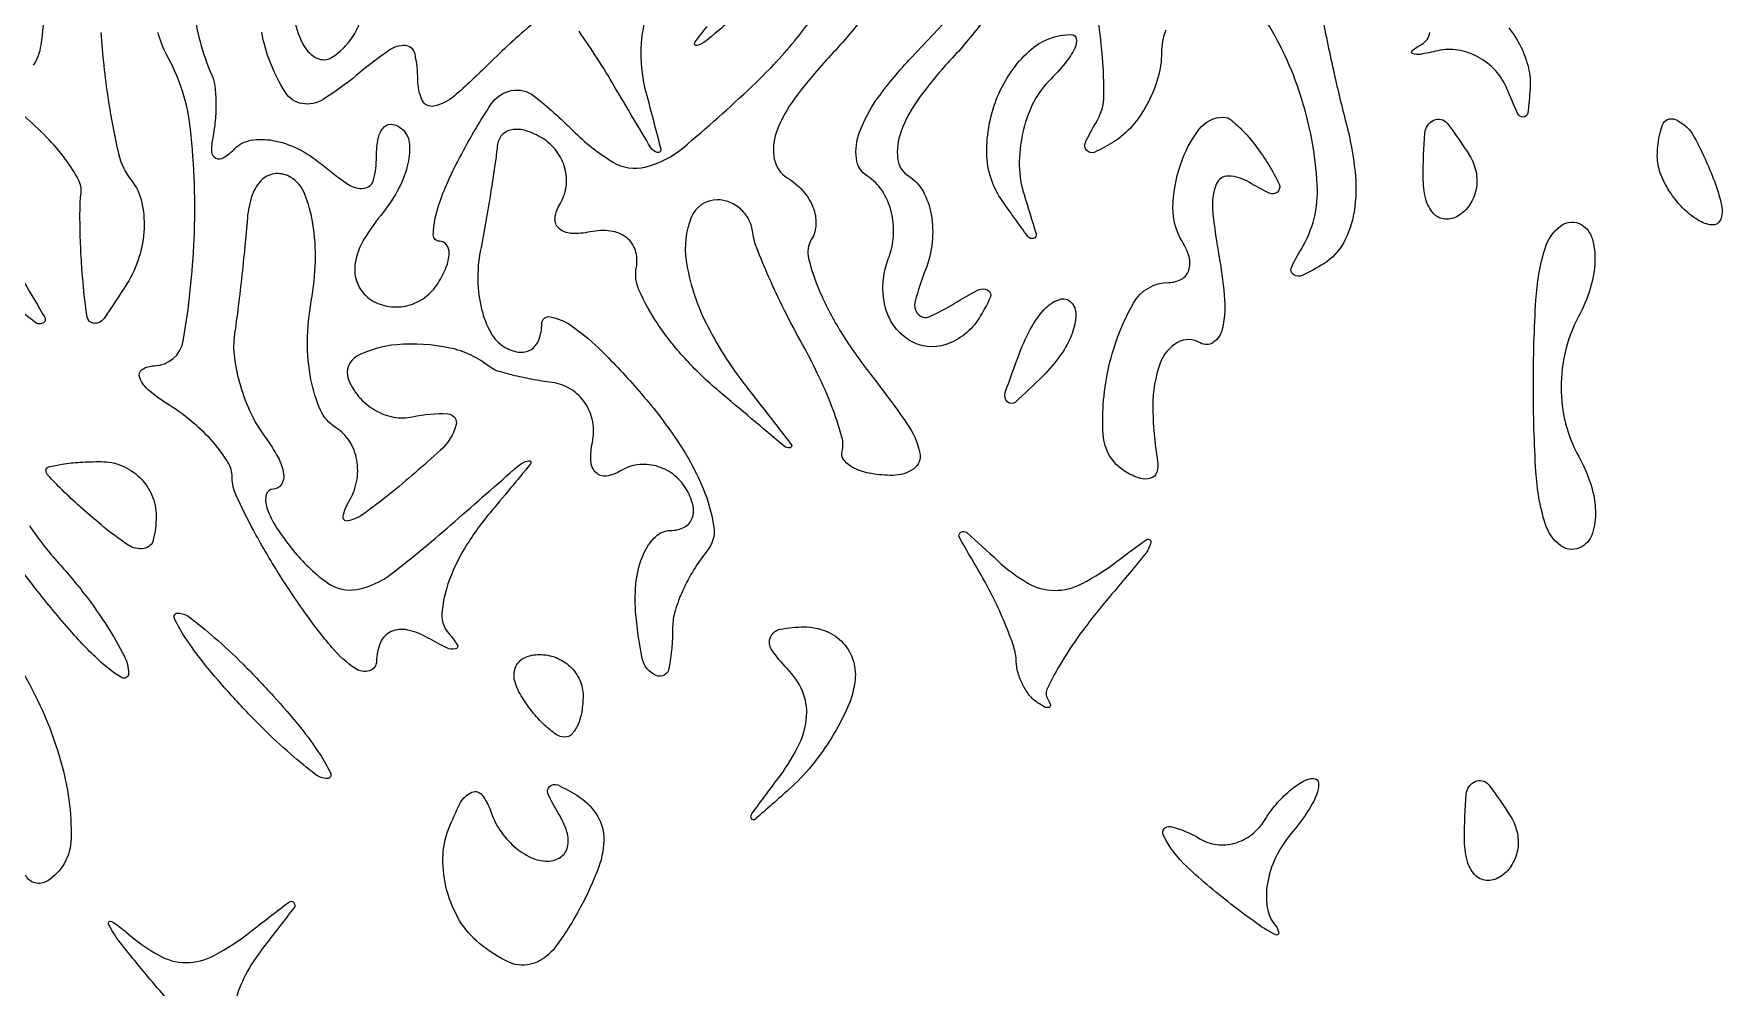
# Model space of a CAD drawing. Extents: x 153 to 7594, y 148 to 3762.
# Drawn here: x 4735.71 to 4776.57, y 2510.95 to 2534.02 of the extents above; entities that cross this region are included whole.
import ezdxf

# ---------------------------------------------------------------- set-up
doc = ezdxf.new("R2010")
doc.units = 0

msp = doc.modelspace()

# ---------------------------------------------------------------- linework, layer by layer
for points in [[(4758.683416, 2534.328696, -0.029636), (4757.933941, 2533.429683, 0.030777), (4757.136864, 2532.469127, 0.069603), (4756.691344, 2531.638145, 0.116573), (4756.613316, 2530.996732, 0.230502), (4756.881121, 2530.573471, -0.130418), (4757.228007, 2530.206926, -0.080617), (4757.425674, 2529.643816, -0.071262), (4757.448688, 2528.975476, -0.064726), (4757.286387, 2528.30393, 0.024456), (4757.037264, 2527.545848, 0.249461), (4757.107209, 2527.233561, 0.329908), (4757.377646, 2527.171896, 0.035122), (4757.98457, 2527.490464, -0.018709), (4758.56604, 2527.820434, -0.257747), (4758.79982, 2527.814409, -0.388403), (4758.855216, 2527.635061, -0.028061), (4758.58541, 2527.138197, -0.174061), (4757.785747, 2526.501331, -0.230224), (4756.87494, 2526.615482, -0.197374), (4756.302407, 2527.445538, -0.146148), (4756.388152, 2528.569126, 0.077258), (4756.510998, 2529.13933, 0.076588), (4756.455568, 2529.721717, 0.081909), (4756.235401, 2530.226589, 0.11109), (4755.881121, 2530.573471, -0.231211), (4755.613842, 2530.997161, -0.116192), (4755.693325, 2531.640109, -0.069381), (4756.140844, 2532.473325, -0.030701), (4756.940312, 2533.436466), (4759.031035, 2535.661938)], [(4739.567866, 2534.691435, 0.075004), (4740.019228, 2533, -0.073952), (4740.089313, 2532.739552, -0.026171), (4740.113653, 2532.353125, -0.025305), (4740.096289, 2531.919548, -0.027121), (4740.035088, 2531.5, 0.059853), (4740.0085, 2531.166346, 0.277756), (4740.110363, 2531.011514, 0.259078), (4740.302632, 2531.023058, 0.05466), (4740.574657, 2531.241324, -0.155552), (4740.959409, 2531.440052, -0.086475), (4741.492433, 2531.437715, -0.071756), (4742.089627, 2531.239697, -0.057384), (4742.657991, 2530.868879, 0.025371), (4743.322629, 2530.371965, 0.182275), (4743.705737, 2530.281991, 0.307978), (4743.930562, 2530.482158, 0.061536), (4744, 2531.044222, -0.049259), (4744.044547, 2531.495301, -0.147387), (4744.188735, 2531.765922, -0.260391), (4744.399206, 2531.826243, -0.13966), (4744.642501, 2531.690833, -0.184771), (4744.799818, 2531.338534, -0.078334), (4744.746393, 2530.815495, -0.062514), (4744.502353, 2530.209786, -0.046247), (4744.093942, 2529.613194, 0.047549), (4743.656708, 2528.970922, 0.100168), (4743.477515, 2528.39774, 0.140704), (4743.561408, 2527.926666, 0.141281), (4743.882343, 2527.572716, 0.102877), (4744.304125, 2527.41945, 0.098768), (4744.758596, 2527.443736, 0.096995), (4745.175533, 2527.641896, 0.095328), (4745.489919, 2527.983688, 0.041135), (4745.688692, 2528.373694, 0.089178), (4745.758979, 2528.701458, 0.166345), (4745.694451, 2528.912815, 0.240696), (4745.523833, 2529, -0.416795), (4745.375679, 2529.149465, -0.060164), (4745.43694, 2529.62177, -0.039924), (4745.669973, 2530.304387, -0.020657), (4746.062437, 2531.116665, -0.022331), (4746.769742, 2532.307265, -0.198709), (4747.263262, 2532.643298, -0.222888), (4747.815712, 2532.512119, -0.028422), (4748.751467, 2531.677105, 0.059598), (4749.722248, 2530.913759, 0.200052), (4750.505428, 2530.793471, 0.114691), (4751.420081, 2531.25909, 0.014315), (4753.094803, 2532.751465, 0.029895), (4754.114434, 2533.836115, 0.042568), (4754.871298, 2534.91982, 0.049804)], [(4763.106054, 2534.109028, 0.095531), (4763, 2533.559017, -0.070406), (4762.914511, 2532.954911, -0.052739), (4762.660863, 2532.331725, -0.05336), (4762.287269, 2531.783928, -0.078175), (4761.845492, 2531.404508, -0.02898), (4761.385747, 2531.155952, -0.318606), (4761.190689, 2531.191283, -0.313273), (4761.157327, 2531.38853, -0.028495), (4761.408111, 2531.851321, 0.137023), (4761.605938, 2532.536123, 0.030128), (4761.542472, 2533.77066, 0.029205), (4761.290721, 2535.237309, 0.024468)], [(4735.702253, 2533.256247, 0.100024), (4735.883004, 2533.741488, 0.042475), (4735.952764, 2534.704768, 0.017984)], [(4755.859135, 2534.524271, -0.028131), (4755, 2533.5, 0.027475), (4754.127403, 2532.462444, 0.075431), (4753.675125, 2531.622092, 0.136261), (4753.628978, 2530.985005, 0.207575), (4753.941107, 2530.536398, -0.07288), (4754.320425, 2530.2175, -0.087572), (4754.564326, 2529.82104, -0.100517), (4754.637513, 2529.410601, -0.133198), (4754.529937, 2529.048439, 0.203736), (4754.458066, 2528.578011, 0.040344), (4754.741222, 2527.754057, 0.036798), (4755.253638, 2526.782211, 0.026941), (4755.955105, 2525.784204, -0.015509), (4756.847326, 2524.574536, -0.09702), (4757.15303, 2523.87319, -0.302795), (4757.005838, 2523.49417, -0.154291), (4756.497036, 2523.333333, -0.040642), (4755.97736, 2523.375644, -0.070283), (4755.564315, 2523.504687, -0.106847), (4755.317557, 2523.694634, -0.245942), (4755.268008, 2523.916667, 0.135102), (4755.266022, 2524.257253, 0.02009), (4755.051625, 2524.916146, 0.021391), (4754.726068, 2525.691487, 0.016959), (4754.311064, 2526.5, -0.011025), (4753.877423, 2527.320704, -0.012198), (4753.495447, 2528.132812, -0.011628), (4753.203329, 2528.839447, -0.059573), (4753.098612, 2529.25, 0.094256), (4753.004119, 2529.536399, 0.085296), (4752.808655, 2529.779687, 0.085588), (4752.543865, 2529.943138, 0.09586), (4752.25, 2530, 0.305289), (4751.618583, 2529.574846, 0.135062), (4751.495463, 2528.528148, 0.077799), (4751.968271, 2527.035165, 0.050419), (4752.936594, 2525.5, -0.000927), (4754.040249, 2524.082732, -0.556367), (4754.010291, 2524.002083, -0.228652), (4753.866975, 2524.038659, -0.000622), (4752.28969, 2525.369069, -0.031952), (4751.45918, 2526.167686, -0.038291), (4750.790437, 2527.02131, -0.041954), (4750.356299, 2527.808225, -0.152196), (4750.28969, 2528.369069, 0.122487), (4750.265178, 2528.777792, 0.154175), (4750.049199, 2529.087073, 0.133381), (4749.665638, 2529.244764, 0.082547), (4749.17567, 2529.225223, -0.062501), (4748.709723, 2529.18799, -0.177582), (4748.413863, 2529.311893, -0.240785), (4748.321762, 2529.564108, -0.1082), (4748.441982, 2529.906125, 0.105503), (4748.589535, 2530.318852, 0.099244), (4748.560581, 2530.765582, 0.096298), (4748.35932, 2531.177412, 0.092929), (4748.016312, 2531.489919, 0.06169), (4747.621586, 2531.671116, 0.118342), (4747.276066, 2531.695876, 0.169789), (4747.035783, 2531.564479, 0.161307), (4746.923489, 2531.309017, -0.012697), (4746.872343, 2530.88373, -0.003597), (4746.771216, 2530.224753, -0.003621), (4746.646196, 2529.481783, -0.003822), (4746.512555, 2528.753971, 0.05232), (4746.452308, 2528.044344, 0.056266), (4746.543956, 2527.35546, 0.063249), (4746.764654, 2526.788145, 0.130709), (4747.089067, 2526.444954, 0.09991), (4747.436375, 2526.316436, 0.17678), (4747.732413, 2526.374811, 0.16856), (4747.930708, 2526.614004, 0.089791), (4748, 2526.996747, -0.471678), (4748.211612, 2527.171159, -0.105103), (4748.709172, 2526.959867, -0.043883), (4749.485991, 2526.307252, -0.018461), (4750.414201, 2525.305764, -0.030407), (4751.309775, 2524.127038, -0.048614), (4751.906357, 2523.013354, -0.062018), (4752.163445, 2522.087159, -0.212921), (4751.999238, 2521.5, 0.035829), (4751.681763, 2521.055907, 0.030886), (4751.41314, 2520.548958, 0.032101), (4751.227193, 2520.056937, 0.073911), (4751.16837, 2519.666667, -0.043345), (4751.078825, 2518.659569, -0.480828), (4750.770861, 2518.49169, -0.246537), (4750.433849, 2518.899964, -0.032875), (4750.271721, 2520.042906, -0.048933), (4750.288655, 2520.791985, -0.072403), (4750.460433, 2521.425104, -0.096826), (4750.752309, 2521.849413, -0.196263), (4751.121166, 2522, 0.121028), (4751.450335, 2522.080862, 0.187389), (4751.640695, 2522.298542, 0.15178), (4751.656107, 2522.627601, 0.074918), (4751.489919, 2523.016312, 0.092929), (4751.177412, 2523.35932, 0.096298), (4750.765582, 2523.560581, 0.099244), (4750.318852, 2523.589535, 0.105503), (4749.906125, 2523.441982, -0.101867), (4749.563462, 2523.31669, -0.238964), (4749.311893, 2523.400511, -0.18527), (4749.188307, 2523.682037, -0.064818), (4749.225223, 2524.130216, 0.096847), (4749.234518, 2524.63126, 0.104819), (4749.052097, 2525.083492, 0.106938), (4748.705717, 2525.416313, 0.10459), (4748.25, 2525.579545, -0.01207), (4747.753073, 2525.659569, -0.014818), (4747.29375, 2525.759123, -0.01329), (4746.916046, 2525.863514, -0.095838), (4746.75, 2525.951511, 0.118271), (4745.772368, 2526.41531, 0.072482), (4744.492846, 2526.49578, 0.101146), (4743.527192, 2526.21443, 0.376157), (4743.318392, 2525.669824, 0.087797), (4743.568299, 2525.241931, 0.083528), (4743.953684, 2524.917073, 0.086164), (4744.412697, 2524.743351, 0.1025), (4744.875, 2524.75, -0.065557), (4745.72329, 2524.824622, -0.489507), (4745.924386, 2524.541251, -0.134815), (4745.546461, 2523.940154, -0.015002), (4744.308042, 2522.872445, -0.016162), (4743.669838, 2522.388099, -0.106538), (4743.303435, 2522.2312, -0.532304), (4743.193744, 2522.341023, -0.086902), (4743.324353, 2522.680902, 0.085921), (4743.517194, 2523.179819, 0.092736), (4743.523689, 2523.700868, 0.098852), (4743.344779, 2524.162766, 0.113133), (4743.008349, 2524.49484, -0.151114), (4742.646447, 2524.909752, -0.057017), (4742.41385, 2525.652737, -0.049814), (4742.330679, 2526.575018, -0.04247), (4742.422866, 2527.547671, 0.038634), (4742.522144, 2528.516123, 0.046973), (4742.459332, 2529.425641, 0.053831), (4742.257838, 2530.152601, 0.161194), (4741.930829, 2530.54275, 0.155556), (4741.567406, 2530.633589, 0.173294), (4741.236712, 2530.491083, 0.122573), (4740.991155, 2530.113656, 0.063301), (4740.875, 2529.559017, -0.00451), (4740.813581, 2528.870948, -0.003086), (4740.731978, 2528.090774, -0.00311), (4740.644019, 2527.339901, -0.00629), (4740.563648, 2526.75, 0.070617), (4740.559666, 2526.180587, 0.039148), (4740.706339, 2525.5, 0.038135), (4740.967387, 2524.820417, 0.049696), (4741.311092, 2524.25, -0.036876), (4741.617394, 2523.769893, -0.086256), (4741.751775, 2523.367188, -0.178967), (4741.69853, 2523.110064, -0.258652), (4741.5, 2523, 0.349663), (4741.330959, 2522.865318, 0.140087), (4741.347729, 2522.54959, 0.063076), (4741.590766, 2522.055845, 0.027338), (4742.027646, 2521.466689, 0.064598), (4742.825576, 2520.724746, 0.205755), (4743.521556, 2520.573349, 0.117442), (4744.369274, 2520.957488, 0.015687), (4745.892936, 2522.216689, -0.001275), (4747.421133, 2523.555594, -0.121295), (4747.679056, 2523.688403, -0.718397), (4747.728282, 2523.609706, -0.002701), (4746.740664, 2522.418848, 0.038684), (4746.12785, 2521.561265, 0.053639), (4745.729192, 2520.705465, 0.06649), (4745.58429, 2519.975594, 0.202696), (4745.747818, 2519.508523, -0.043236), (4745.954578, 2519.23673, -0.519837), (4745.911859, 2519.134226, -0.169236), (4745.701343, 2519.159215, -0.017188), (4745.25, 2519.398692, 0.074885), (4744.754797, 2519.592303, 0.162881), (4744.353521, 2519.552156, 0.187233), (4744.09338, 2519.288123, 0.102303), (4744, 2518.836511, -0.331903), (4743.827052, 2518.604671, -0.22584), (4743.488083, 2518.657734, -0.066752), (4742.928741, 2519.161139, -0.022683), (4742.257303, 2520.027494, -0.013579), (4741.589504, 2521.031799, -0.016716), (4741.024378, 2522.004728, -0.015224), (4740.606864, 2522.842485, -0.106048), (4740.507303, 2523.286475, 0.13514), (4740.402512, 2523.653745, 0.042221), (4740.06152, 2524.12046, 0.038707), (4739.574575, 2524.600296, 0.034251), (4739, 2525.021162, -0.031432), (4738.492432, 2525.388572, -0.126657), (4738.26904, 2525.695335, -0.352062), (4738.330564, 2525.894526, -0.146154), (4738.618007, 2525.984687, 0.360555), (4739.32162, 2526.58433, 0.032936), (4739.586108, 2529.045249, 0.037156), (4739.498039, 2531.708031, 0.10068), (4738.927928, 2533.5, -0.071613), (4738.717298, 2534.050017, -0.021099)], [(4742.016247, 2534.345131, 0.081627), (4742.244396, 2533.725617, 0.150475), (4742.559737, 2533.428093, 0.258327), (4742.910933, 2533.444954, 0.225949), (4743.673906, 2534.628026, 0.13732)], [(4747.790288, 2534.267713, 0.022834), (4746.714631, 2533.28606, -0.018246), (4745.886106, 2532.515893, -0.124511), (4745.391353, 2532.267881, -0.353073), (4745.109168, 2532.408354, -0.107938), (4745, 2532.908159, 0.053944), (4744.932403, 2533.532891, 0.333339), (4744.702665, 2533.731045, 0.173757), (4744.300303, 2533.61714, 0.018196), (4743.511833, 2533.009821, -0.033471), (4742.711885, 2532.431687, -0.182474), (4742.197176, 2532.328467, -0.215673), (4741.795142, 2532.596431, -0.047949), (4741.417503, 2533.354387, -0.047749), (4741.223326, 2534.053328, -0.03598)], [(4750.530654, 2534.484429, 0.067974), (4750.397937, 2533.550197, 0.066809), (4750.519137, 2532.608817, -0.002504), (4750.881302, 2531.227714, -0.548153), (4750.803718, 2531.144668, -0.215426), (4750.643246, 2531.256306, -0.001445), (4749.756346, 2532.750346, 0.018539), (4748.901443, 2534.084398, 0.199975)], [(4752.540316, 2534.318887, -0.007557), (4751.977316, 2533.846635, -0.11514), (4751.750213, 2533.735928, -0.687141), (4751.704202, 2533.804495, -0.019616), (4752.003571, 2534.196429, 0.045598)], [(4766.883477, 2534.458609, 0.006026), (4767.178272, 2533.05177, 0.009644), (4767.467479, 2531.859094, -0.037249), (4767.684325, 2530.685554, -0.066556), (4767.660171, 2529.70634, -0.086628), (4767.402552, 2528.95521, -0.12921), (4766.926519, 2528.454586, -0.023686), (4766.421817, 2528.174781, -0.260306), (4766.19887, 2528.186041, -0.373102), (4766.145128, 2528.361754, -0.034058), (4766.376086, 2528.799503, 0.154148), (4766.770312, 2530.358458, 0.06297), (4766.366052, 2532.530944, 0.065729), (4765.481018, 2534.405901, 0.254944)], [(4771.403647, 2534.158627, -0.057834), (4771.695888, 2533.705733, -0.057079), (4771.880196, 2533.190405, -0.074043), (4771.921053, 2532.690983, -0.013972), (4771.865137, 2532.098732, -0.380332), (4771.756331, 2532.002946, -0.291781), (4771.616203, 2532.093324, -0.010951), (4771.356445, 2532.693823, 0.089103), (4771.081348, 2533.128636, 0.08231), (4770.665238, 2533.454732, 0.08411), (4770.174856, 2533.624144, 0.099503), (4769.685392, 2533.607718, -0.013891), (4769.260325, 2533.519728, -0.137856), (4769.080782, 2533.537316, -0.579582), (4769.069319, 2533.613876, -0.042044), (4769.291738, 2533.761141, 0.23397), (4769.493594, 2534.049754, 0.098409)], [(4737.332073, 2534.047105, 0.020886), (4737.503299, 2532.444836, 0.020266), (4737.756187, 2531.121012, 0.109982), (4738.071052, 2530.466462, -0.110145), (4738.313491, 2529.96206, -0.068554), (4738.373875, 2529.305752, -0.063615), (4738.251871, 2528.604288, -0.066269), (4737.95811, 2527.966462, -0.01027), (4737.405807, 2527.131665, -0.25464), (4737.167484, 2527.011477, -0.361325), (4736.998554, 2527.161156, -0.015844), (4736.896892, 2528, -0.008489), (4736.852048, 2528.622254, -0.008255), (4736.827837, 2529.251513, -0.008188), (4736.824753, 2529.805128, -0.03016), (4736.849608, 2530.154088, 0.158257), (4736.788438, 2530.485536, 0.035304), (4736.475256, 2530.977395, 0.033297), (4736.014901, 2531.519379, 0.026847), (4735.453818, 2532.038328, 0.018928)], [(4735.470888, 2528, -0.006488), (4735.970235, 2527.15514, -0.451651), (4735.923049, 2527.016302, -0.27059), (4735.729856, 2527.042306, -0.004505), (4734.849949, 2527.741324, 0.079775)], [(4735.59786, 2522.118063, 0.037538), (4736.263451, 2521.261384, -0.019174), (4736.928267, 2520.467621, -0.02288), (4737.489889, 2519.669388, -0.022455), (4737.895782, 2518.964527, -0.119963), (4738, 2518.536401, -0.581724), (4737.832468, 2518.441133, -0.050841), (4737.339329, 2518.806987, -0.028239), (4736.615099, 2519.547251, -0.012868), (4735.750908, 2520.58954, -0.027718), (4734.913305, 2521.785178, -0.03188)], [(4735.448645, 2518.557593, -0.061013), (4736.363331, 2516.404778, -0.074418), (4736.609473, 2514.541351, -0.25534), (4736.026318, 2513.516265, -0.207081), (4735.730667, 2513.473037, -0.222149), (4735.508419, 2513.660387, -0.10732)]]:
    msp.add_lwpolyline(points, format="xyb")
for points in [[(4760.278145, 2532.878145, 0.083911), (4759.88728, 2532.328285, 0.058506), (4759.637465, 2531.607567, 0.057552), (4759.558462, 2530.834224, 0.073593), (4759.672477, 2530.128145, -0.004191), (4759.964385, 2529.179898, -0.411086), (4759.904127, 2529.066872, -0.320833), (4759.76418, 2529.113246, -0.003584), (4759.151535, 2529.966462, -0.15097), (4758.771871, 2531.128112, -0.102594), (4759.034063, 2532.50432, -0.108918), (4759.800137, 2533.601071, -0.188201), (4760.822445, 2534, -0.377083), (4760.937975, 2533.898428, -0.146059), (4760.900798, 2533.670455, -0.05918), (4760.669454, 2533.30948, -0.024313)], [(4765.595492, 2530.845492, -0.028922), (4765.846868, 2530.380662, -0.332736), (4765.807194, 2530.189372, -0.301818), (4765.603231, 2530.161124, -0.026243), (4765.12043, 2530.42557, 0.130868), (4764.624115, 2530.575472, 0.319491), (4764.322445, 2530.375481, 0.116694), (4764.237577, 2529.748552, 0.020403), (4764.403395, 2528.559705, -0.027731), (4764.525947, 2527.575959, -0.073901), (4764.470236, 2526.872592, -0.183252), (4764.254044, 2526.549044, -0.30191), (4763.937474, 2526.538643, 0.274597), (4763.388765, 2526.548296, 0.178539), (4762.969138, 2526.049136, 0.087145), (4762.789577, 2525.014535, 0.042524), (4762.906356, 2523.67567, -0.126738), (4762.884985, 2523.409548, -0.237404), (4762.734038, 2523.262489, -0.158048), (4762.465731, 2523.264455, -0.058252), (4762.118657, 2523.426666, -0.245205), (4761.586324, 2524.322227, -0.070746), (4761.72888, 2525.978179, -0.072155), (4762.322199, 2527.5025, -0.270187), (4763.175648, 2528, 0.12789), (4763.484223, 2528.08024, 0.189302), (4763.659661, 2528.29375, 0.146694), (4763.66689, 2528.617355, 0.07127), (4763.5, 2529, -0.144033), (4763.278044, 2529.809932, -0.075928), (4763.456179, 2530.846515, -0.082074), (4763.910404, 2531.70734, -0.234535), (4764.5, 2532, -0.175201), (4764.690999, 2531.930954, -0.029474), (4764.979362, 2531.660863, -0.029175), (4765.294318, 2531.287571, -0.022237)], [(4770.457295, 2531.069098, -0.090093), (4770.612382, 2530.673795, -0.095385), (4770.614038, 2530.257398, -0.099739), (4770.463027, 2529.88478, -0.108766), (4770.182979, 2529.613087, -0.158515), (4769.860929, 2529.534562, -0.191218), (4769.582917, 2529.669932, -0.126631), (4769.394948, 2530.024148, -0.059057), (4769.333333, 2530.543989, -0.019984), (4769.376303, 2531.618676, -0.269722), (4769.59208, 2531.929499, -0.350126), (4769.913397, 2531.852054, -0.02679)], [(4776.381557, 2530.448062, -0.036408), (4776.556862, 2529.868281, -0.155351), (4776.525685, 2529.512472, -0.32948), (4776.325929, 2529.393111, -0.1144), (4775.988546, 2529.507079, -0.061454), (4775.610411, 2529.810572, -0.051183), (4775.290385, 2530.21498, -0.053277), (4775.072509, 2530.65395, -0.088797), (4775, 2531.059017, -0.079093), (4775.117673, 2531.798253, -0.444011), (4775.441482, 2531.942608, -0.168622), (4775.894727, 2531.51997, -0.029964)], [(4773.087496, 2527.163489, 0.063328), (4772.775397, 2526.346516, 0.060397), (4772.670974, 2525.46401, 0.060839), (4772.780487, 2524.5882, 0.066167), (4773.097173, 2523.790846, -0.05015), (4773.389598, 2523.118014, -0.068165), (4773.503853, 2522.466693, -0.086162), (4773.432044, 2521.935469, -0.179635), (4773.179047, 2521.610657, -0.305814), (4772.667384, 2521.63113, -0.162123), (4772.284523, 2522.172218, -0.058915), (4772.061242, 2523.423026, -0.01474), (4772, 2525.5, -0.014723), (4772.061035, 2527.572349, -0.058254), (4772.28297, 2528.825653, -0.159306), (4772.662573, 2529.37157, -0.30956), (4773.169371, 2529.395323, -0.182889), (4773.420069, 2529.069244, -0.082771), (4773.490186, 2528.526583, -0.065582), (4773.37703, 2527.857942, -0.048231)], [(4760.124088, 2525.733333, -0.011214), (4759.463552, 2525.106486, -0.400052), (4759.270328, 2525.111181, -0.286372), (4759.21821, 2525.336218, -0.008399), (4759.564293, 2526.293128, -0.036269), (4759.866277, 2526.940734, -0.070189), (4760.210949, 2527.395085, -0.120343), (4760.538684, 2527.59249, -0.278911), (4760.806872, 2527.526461, -0.20742), (4760.927901, 2527.220211, -0.082976), (4760.837219, 2526.768815, -0.063152), (4760.558688, 2526.246577, -0.043285)], [(4738.666667, 2522.34921, -0.058985), (4738.598355, 2521.772162, -0.303392), (4738.373636, 2521.564488, -0.188172), (4737.992221, 2521.64783, -0.026407), (4737.333333, 2522.138321, -0.008736), (4736.822431, 2522.577629, -0.012937), (4736.391667, 2522.981783, -0.008084), (4736.049962, 2523.330516, -0.192074), (4736, 2523.455778, -0.344914), (4736.064865, 2523.538622, -0.021349), (4736.391667, 2523.604718, -0.024357), (4736.822184, 2523.651466, -0.014866), (4737.333333, 2523.666667, -0.097821), (4737.842208, 2523.566148, -0.09765), (4738.275, 2523.279664, -0.098226), (4738.564818, 2522.851978, -0.100269)], [(4761.926206, 2521.25656, -0.011306), (4762.642317, 2521.781357, -0.679127), (4762.73953, 2521.717201, -0.121056), (4762.595847, 2521.417188, -0.004077), (4761.747818, 2520.401615, 0.016021), (4761.094725, 2519.580392, 0.024088), (4760.584418, 2518.820936, 0.021052), (4760.236744, 2518.186603, 0.25567), (4760.247818, 2517.918848, -0.059935), (4760.309582, 2517.781364, -0.405517), (4760.279047, 2517.720953, -0.203846), (4760.179941, 2517.727893, -0.028988), (4760, 2517.833333, -0.077241), (4759.807471, 2518.0099, -0.049696), (4759.642377, 2518.264583, -0.048796), (4759.5275, 2518.553616, -0.064547), (4759.484687, 2518.833333, 0.07472), (4759.423456, 2519.185541, 0.017779), (4759.214964, 2519.744792, 0.017892), (4758.926493, 2520.376819, 0.016823), (4758.587983, 2521, -0.00469), (4758.109731, 2521.831678, -0.401793), (4758.142838, 2521.960465, -0.333002), (4758.290368, 2521.947475, -0.004188), (4759.029502, 2521.273794, 0.05365), (4759.762937, 2520.727396, 0.132553), (4760.4042, 2520.550254, 0.122925), (4761.078794, 2520.71439, 0.042963)], [(4741.5, 2518, -0.012939), (4742.159597, 2517.232121, -0.02599), (4742.63142, 2516.5875, -0.034935), (4742.889734, 2516.12573, -0.549874), (4742.809975, 2516, -0.165568), (4742.525997, 2516.096686, -0.014322), (4741.92517, 2516.5875, -0.017642), (4741.229731, 2517.233916, -0.012769), (4740.5, 2518, -0.012939), (4739.840403, 2518.767879, -0.02599), (4739.36858, 2519.4125, -0.034935), (4739.110266, 2519.87427, -0.549874), (4739.190025, 2520, -0.165568), (4739.474003, 2519.903314, -0.014322), (4740.07483, 2519.4125, -0.017642), (4740.770269, 2518.766084, -0.012769)], [(4755.576932, 2518.323211, -0.068084), (4755.402211, 2517.719437, -0.03345), (4755.028878, 2517.010181, -0.032426), (4754.535294, 2516.313253, -0.04051), (4753.988105, 2515.739877, -0.002002), (4753.168156, 2515.015219, -0.459026), (4753.078589, 2515.027922, -0.310702), (4753.082406, 2515.14266, -0.001698), (4753.774435, 2516.073794, 0.048765), (4754.233036, 2516.830107, 0.095924), (4754.410701, 2517.507857, 0.116589), (4754.308576, 2518.113617, 0.096863), (4753.942873, 2518.657127, -0.046655), (4753.567814, 2519.109568, -0.25146), (4753.535075, 2519.416667, -0.253985), (4753.772629, 2519.611473, -0.047385), (4754.353721, 2519.666667, -0.096721), (4754.880563, 2519.563791, -0.112098), (4755.298949, 2519.272026, -0.115257), (4755.542594, 2518.835508, -0.10673)], [(4749, 2518, -0.042167), (4748.967655, 2517.617151, -0.061769), (4748.870461, 2517.29375, -0.081139), (4748.727648, 2517.07446, -0.210953), (4748.559017, 2517, -0.151918), (4748.34829, 2517.065539, -0.038439), (4748.066025, 2517.29375, -0.035638), (4747.768994, 2517.617226, -0.029505), (4747.5, 2518, -0.082592), (4747.343488, 2518.3821, -0.161196), (4747.3746, 2518.70625, -0.182303), (4747.586039, 2518.921712, -0.108972), (4747.940983, 2519, -0.093332), (4748.345238, 2518.923877, -0.09642), (4748.688914, 2518.70625, -0.099167), (4748.918938, 2518.381556, -0.105053)], [(4748.14235, 2514, 0.148641), (4748.453922, 2514.094717, 0.191612), (4748.621829, 2514.339137, 0.13264), (4748.606726, 2514.712281, 0.062426), (4748.404508, 2515.154508, -0.028992), (4748.156284, 2515.613665, -0.31702), (4748.191122, 2515.809154, -0.314545), (4748.387627, 2515.843078, -0.028766), (4748.848196, 2515.59382, -0.105662), (4749.318079, 2515.143522, -0.142189), (4749.498947, 2514.585902, -0.097921), (4749.378496, 2513.858284, -0.033043), (4748.932966, 2512.874745, -0.035573), (4748.333221, 2511.923458, -0.150232), (4747.798293, 2511.526067, -0.19462), (4747.218044, 2511.55146, -0.066236), (4746.489702, 2512.008546, -0.084919), (4746.012524, 2512.565238, -0.068945), (4745.704884, 2513.289766, -0.069393), (4745.607143, 2514.06571, -0.088517), (4745.742961, 2514.772552, -0.030181), (4746.036227, 2515.417526, -0.173894), (4746.30889, 2515.666169, -0.341483), (4746.555583, 2515.599718, -0.082131), (4746.766854, 2515.199438, 0.067992), (4746.99262, 2514.74091, 0.065183), (4747.335829, 2514.352335, 0.070092), (4747.739479, 2514.089502, 0.109743)], [(4766.131121, 2514.657991, 0.06157), (4765.760604, 2514.079601, 0.070194), (4765.562285, 2513.453159, 0.080802), (4765.559294, 2512.87631, 0.137558), (4765.758676, 2512.440958, -0.139903), (4765.836939, 2512.267973, -0.595759), (4765.768174, 2512.216445, -0.046197), (4765.385057, 2512.437763, -0.009281), (4764.75, 2512.905412, -0.024495), (4763.61205, 2513.868326, -0.089154), (4763.047634, 2514.623703, -0.632866), (4763.213773, 2514.835748, -0.083014), (4763.930902, 2514.542705, 0.108373), (4764.334197, 2514.401101, 0.099685), (4764.77286, 2514.434921, 0.095498), (4765.179369, 2514.639411, 0.090427), (4765.489919, 2514.983688, -0.036876), (4765.771863, 2515.372589, -0.040919), (4766.099032, 2515.701458, -0.044908), (4766.421432, 2515.929895, -0.132438), (4766.681462, 2516, -0.400071), (4766.800509, 2515.886594, -0.109863), (4766.752213, 2515.605785, -0.052393), (4766.519517, 2515.173553, -0.023547)], [(4771.457295, 2515.069098, -0.090093), (4771.612382, 2514.673795, -0.095385), (4771.614038, 2514.257398, -0.099739), (4771.463027, 2513.88478, -0.108766), (4771.182979, 2513.613087, -0.158515), (4770.860929, 2513.534562, -0.191218), (4770.582917, 2513.669932, -0.126631), (4770.394948, 2514.024148, -0.059057), (4770.333333, 2514.543989, -0.019984), (4770.376303, 2515.618676, -0.269722), (4770.59208, 2515.929499, -0.350126), (4770.913397, 2515.852054, -0.02679)], [(4740.926206, 2512.273794, -0.002295), (4741.880772, 2513.010518, -0.389535), (4742.000262, 2512.999712, -0.362509), (4742.005537, 2512.874639, -0.002213), (4741.258676, 2511.907991, 0.04346), (4740.832052, 2511.250225, 0.05878), (4740.575276, 2510.590349, 0.073134), (4740.514337, 2510.026546, 0.188967), (4740.675343, 2509.657991, -0.037262), (4740.893327, 2509.404847, -0.104785), (4740.989743, 2509.193285, -0.242037), (4740.954674, 2509.05938, -0.213068), (4740.821654, 2509, -0.176756), (4740.532081, 2509.105669, -0.013853), (4739.908485, 2509.660937, -0.017522), (4739.188351, 2510.388091, -0.012466), (4738.431521, 2511.25, -0.007265), (4737.770733, 2512.06528, -0.057349), (4737.516017, 2512.478864, -0.742335), (4737.586681, 2512.54224, -0.043367), (4737.95274, 2512.273794, 0.05058), (4738.728149, 2511.72214, 0.130047), (4739.387913, 2511.547587, 0.123104), (4740.070735, 2511.71829, 0.043012)]]:
    msp.add_lwpolyline(points, format="xyb", close=True)

doc.saveas('drawing.dxf')
